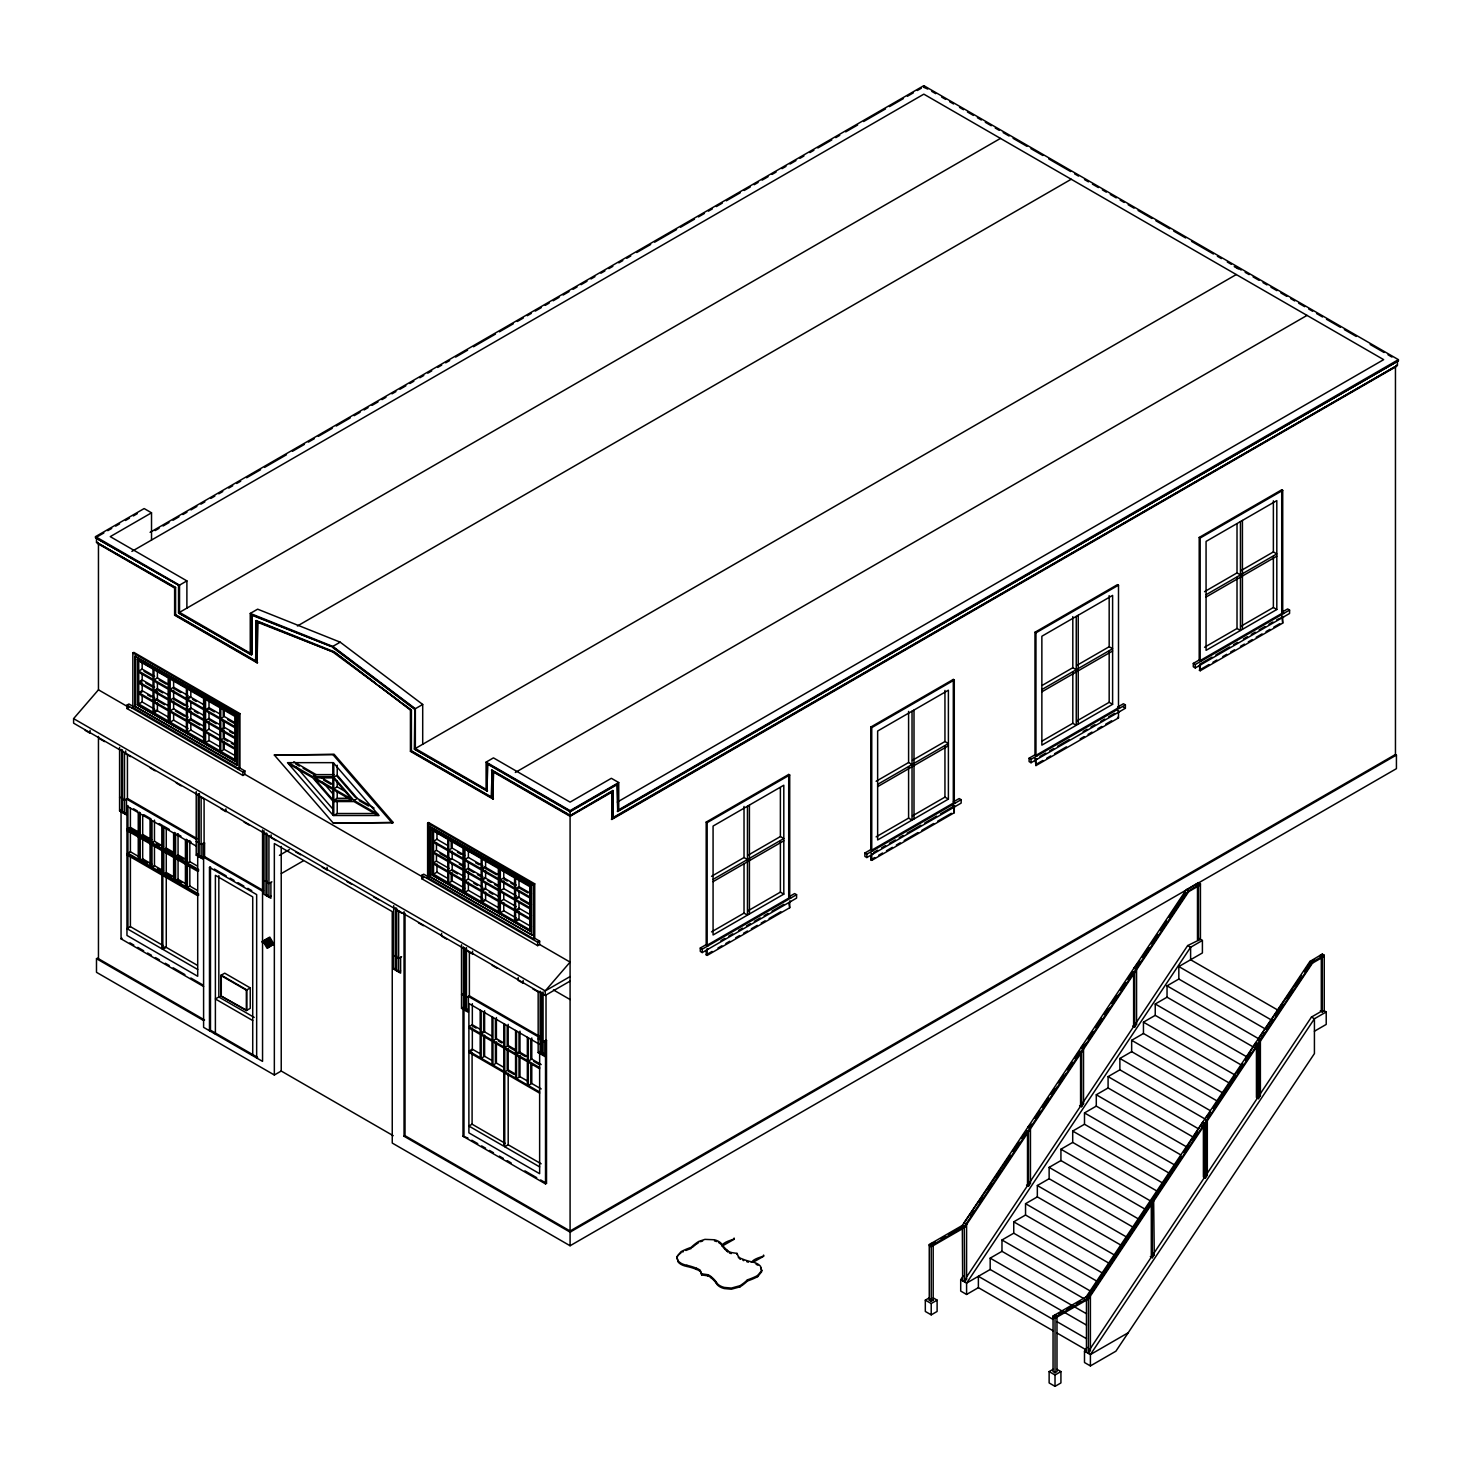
<?xml version="1.0" encoding="UTF-8"?>
<svg xmlns="http://www.w3.org/2000/svg" width="1472" height="1472" viewBox="0 0 1472 1472"><rect width="100%" height="100%" fill="white"/><g stroke="black" fill="none" stroke-linecap="round" stroke-linejoin="round"><path stroke-width="1.5" d="M751.272 1262.185L751.769 1261.89A14.168 8.188 0 0 1 760.601 1266.417L761.742 1271.661L757.657 1276.647A57.463 33.175 0 0 1 752.818 1278.947A57.758 33.341 0 0 1 747.463 1280.971A57.758 33.341 0 0 1 739.974 1286.859L731.345 1289.214L724.206 1288.552A14.168 8.188 0 0 1 716.386 1283.455A42.78 24.693 0 0 0 711.234 1277.917A9.936 5.741 0 0 0 707.554 1275.782L701.647 1274.936L700.175 1270.41A9.936 5.741 0 0 0 696.495 1268.275A42.78 24.693 0 0 0 686.909 1265.294A14.168 8.188 0 0 1 678.077 1260.786L676.899 1258.063M676.936 1257.806L677.654 1255.984M761.742 1270.52L757.657 1275.506A57.463 33.175 0 0 1 752.818 1277.806A57.758 33.341 0 0 1 747.463 1279.83A57.758 33.341 0 0 1 739.974 1285.718L731.345 1288.074L724.206 1287.411A14.168 8.188 0 0 1 716.386 1282.314A42.78 24.693 0 0 0 711.234 1276.776A9.936 5.741 0 0 0 707.554 1274.66L701.647 1273.814L700.175 1270.41M721.814 1245.018L722.034 1245.79M1010.105 1155.244L964.013 1222.901L966.589 1224.557L966.589 1279.021L964.62 1281.965L964.289 1226.581L962.32 1225.44L929.255 1244.521L929.255 1300.126L931.224 1301.248L933.193 1300.126L933.193 1244.521L931.224 1243.398L931.224 1244.521L935.143 1242.258M1012.626 1151.472L1018.955 1141.996M1021.476 1138.206L1025.266 1132.52M1030.989 1123.946L1027.879 1127.147L1030.455 1128.822L1030.455 1183.286L1028.486 1186.23L1026.536 1185.089M1034.724 1118.352L1039.71 1110.882M1042.194 1107.146L1048.432 1097.799M1050.916 1094.064L1054.67 1088.452M1058.405 1082.858L1063.391 1075.388M1067.126 1069.776L1072.113 1062.306M1074.597 1058.57L1078.332 1052.958M1084.036 1044.402L1080.945 1047.622L1083.521 1049.278L1083.521 1103.742L1081.552 1106.686L1079.583 1105.546M1087.79 1038.809L1092.776 1031.338M1095.26 1027.603L1101.498 1018.256M1103.982 1014.521L1107.717 1008.909M1111.452 1003.315L1116.438 995.845M1120.192 990.233L1125.16 982.762M1127.662 979.027L1131.398 973.415M1139.696 960.995L1133.992 968.079L1136.568 969.735L1136.568 1024.199L1134.618 1027.143L1132.649 1026.021M1142.235 957.186L1148.583 947.655M1151.122 943.846L1157.47 934.334M1160.01 930.525L1166.358 921.012M1168.897 917.203L1185.42 892.437M970.655 1216.424L974.446 1210.738M979.506 1203.158L983.296 1197.49M988.356 1189.91L992.146 1184.224M997.188 1176.643L1000.978 1170.976M1006.038 1163.395L1009.829 1157.71M1014.87 1150.147L1018.661 1144.462M1023.721 1136.881L1027.511 1131.195L1028.486 1131.766L1028.486 1186.23M1029.48 1128.251L1031.964 1124.516M1038.202 1115.169L1040.686 1111.434M1044.439 1105.84L1048.174 1100.228M1053.161 1092.758L1056.896 1087.164M1061.882 1079.675L1065.618 1074.082M1070.604 1066.611L1073.088 1062.876M1076.823 1057.264L1080.577 1051.652L1081.552 1052.222L1081.552 1106.686M1082.527 1048.708L1086.281 1043.114M1091.267 1035.644L1093.751 1031.909M1097.486 1026.297L1102.473 1018.826M1106.208 1013.214L1109.943 1007.621M1114.93 1000.15L1118.683 994.538M1123.651 987.068L1126.154 983.333M1129.889 977.721L1133.624 972.127L1134.618 972.679L1134.618 1027.143M1135.593 969.183L1139.402 963.461M1144.48 955.843L1149.558 948.226M1153.367 942.522L1158.464 934.904M1162.273 929.182L1167.351 921.582M1171.16 915.86L1177.508 906.347M1182.586 898.73L1186.395 893.007M929.255 1245.662L931.224 1246.802L964.62 1227.501L1188.658 891.682L1200.434 884.874M1053.05 1330.762L978.383 1287.65L966.589 1294.458L960.701 1291.054L960.701 1279.702L963.24 1275.893M966.865 1276.555L1027.511 1185.659L1027.511 1131.195M962.67 1280.842L962.32 1225.44L1186.082 890.008L1198.484 882.593L1200.434 883.734L1200.434 939.32L1187.665 945.576L1135.593 1023.629L1136.568 1024.199M1088.434 1294.9L1090.402 1296.041L1090.402 1350.505L1088.434 1353.449L1088.434 1298.985L1086.465 1297.844L1180.967 1156.201M1183.451 1152.466L1202.771 1122.032L1204.74 1123.173L1205.347 1178.17L1203.397 1177.03L1203.397 1124.847M1210.334 1112.151L1204.74 1119.088L1207.316 1120.762L1207.316 1175.226L1205.347 1178.17M1212.836 1108.416L1234.014 1076.658M1236.517 1072.922L1242.736 1063.575M1245.238 1059.84L1255.837 1042.507L1257.806 1043.63L1258.413 1098.627L1256.444 1097.486L1256.444 1045.304M1301.598 975.347L1257.806 1039.545L1260.382 1041.219L1260.382 1095.683L1258.413 1098.627M1304.137 971.538L1310.485 962.026L1314.422 959.744M1093.199 1289.785L1099.51 1280.327M1102.05 1276.537L1108.361 1267.061M1110.882 1263.27L1117.211 1253.813M1119.732 1250.022L1126.043 1240.546M1128.582 1236.774L1134.894 1227.298M1137.414 1223.508L1143.744 1214.032M1146.265 1210.26L1151.306 1202.679L1151.306 1257.143L1089.409 1349.934M1154.526 1197.858L1157.01 1194.123M1160.764 1188.53L1165.75 1181.059M1169.486 1175.447L1173.221 1169.835M1175.705 1166.1L1181.942 1156.771M1184.426 1153.036L1189.413 1145.547M1193.166 1139.954L1198.134 1132.483M1201.888 1126.871L1204.372 1123.136L1205.347 1123.706M1207.592 1118.315L1210.076 1114.58M1213.811 1108.986L1218.798 1101.516M1222.533 1095.904L1226.286 1090.31M1228.77 1086.557L1235.008 1077.228M1237.492 1073.493L1242.478 1066.022M1246.214 1060.41L1251.2 1052.94M1254.935 1047.328L1257.438 1043.593L1258.413 1044.163M1260.676 1038.754L1264.485 1033.031M1267.024 1029.222L1273.372 1019.71M1275.911 1015.901L1283.529 1004.474M1287.338 998.77L1292.416 991.153M1296.225 985.43L1301.322 977.813M1305.13 972.109L1311.478 962.578L1324.248 955.218L1324.248 1010.804L1326.217 1011.945L1326.217 1024.42L1314.422 1031.228M1055.019 1316.005L1053.05 1317.146L1055.019 1318.268L1088.434 1298.985L1312.454 963.148L1324.248 956.34L1322.279 955.218L1320.31 956.34L1320.31 955.218L1322.279 956.34L1322.279 1011.945L1324.248 1010.804M1326.217 1011.945L1314.422 1018.753L1314.422 1053.584L1115.886 1351.204L1090.402 1365.924L1084.496 1362.52L1084.496 1351.186L1087.054 1347.358M1207.316 1175.226L1206.341 1174.656L1257.438 1098.057L1257.438 1043.593M1260.382 1095.683L1259.406 1095.113L1311.478 1017.042L1321.304 1011.374L1321.304 956.91L1322.279 957.481M1150.331 1256.573L1152.3 1257.714L1154.269 1254.751L1153.643 1199.772M570.087 981.106L545.229 995.458L73.6 723.157L73.6 718.63L98.458 689.816L98.458 543.444M678.224 1255.101L681.021 1252.819M1053.05 1316.005L1086.115 1296.924L1309.878 961.492L1312.454 962.026L1088.084 1298.046L1055.019 1317.146L1053.05 1316.005L1053.05 1371.591L1055.019 1372.732L1056.988 1371.591L1056.988 1316.005L1055.019 1314.864M95.514 537.777L179.032 585.433L95.514 537.777L95.514 536.636L144.146 508.558L151.524 512.808L151.524 540.04M97.962 536.36L103.868 532.956M107.787 530.674L111.725 528.411M115.662 526.148L119.582 523.866M125.488 520.481L129.407 518.199M133.345 515.936L137.264 513.673M96.49 537.777L96.49 542.303L175.591 587.42L175.591 614.634L174.616 615.204L257.14 662.86L257.637 621.81L257.14 662.86M97.483 542.303L97.962 543.168M151.524 512.808L110.253 536.636L186.889 580.888L186.889 608.12M150.107 532.349L923.827 85.652L1398.4 359.646L1398.4 360.787L617.743 811.495L617.265 783.969L617.743 811.495M155.112 530.601L159.086 528.301M163.061 526.001L169.041 522.56M173.015 520.26L178.995 516.801M182.97 514.501L186.944 512.219M190.937 509.919L196.898 506.46M200.891 504.16L204.866 501.878M210.827 498.419L214.82 496.119M218.794 493.819L222.769 491.538M228.749 488.078L232.723 485.778M236.698 483.478L240.69 481.197M246.652 477.738L260.581 469.697M264.574 467.397L286.47 454.756M292.431 451.315L304.373 444.415M308.347 442.115L314.327 438.674M318.302 436.374L332.23 428.334M336.223 426.034L350.152 417.993M354.126 415.693L360.106 412.252M364.081 409.952L368.055 407.652M372.048 405.352L378.01 401.911M381.984 399.611L385.977 397.311M391.938 393.852L395.931 391.57M399.906 389.27L405.867 385.811M409.86 383.511L413.834 381.23M419.814 377.77L423.789 375.47M427.763 373.17L431.738 370.889M437.718 367.43L441.692 365.13M445.685 362.83L449.659 360.548M455.621 357.089L467.562 350.189M473.542 346.748L495.438 334.107M499.413 331.807L513.342 323.766M517.334 321.466L523.296 318.026M527.27 315.726L531.263 313.426M535.238 311.126L541.199 307.685M545.192 305.385L549.166 303.085M553.141 300.785L559.121 297.344M563.095 295.044L569.075 291.603M573.05 289.303L577.024 287.003M581.017 284.703L586.978 281.262M590.971 278.962L594.946 276.662M600.907 273.222L604.9 270.922M608.874 268.622L612.849 266.322M618.829 262.862L622.803 260.581M626.778 258.281L630.77 255.981M636.732 252.522L650.661 244.481M654.654 242.181L676.55 229.54M680.524 227.258L694.453 219.199M698.427 216.918L704.407 213.458M708.382 211.158L712.374 208.858M716.349 206.577L722.31 203.118M726.303 200.818L740.232 192.777M744.206 190.477L750.186 187.036M754.161 184.736L758.135 182.436M762.128 180.136L768.09 176.695M772.064 174.395L776.057 172.095M782.018 168.654L786.011 166.354M789.986 164.054L795.947 160.614M799.94 158.314L803.914 156.014M809.894 152.573L813.869 150.273M817.843 147.973L831.772 139.932M835.765 137.632L839.739 135.332M845.701 131.873L857.642 124.991M863.622 121.532L885.518 108.91M889.493 106.61L903.422 98.55M907.414 96.269L913.376 92.81M917.35 90.51L921.343 88.21M927.783 89.074L923.827 87.345M131.873 551.393L923.827 94.153L1383.662 359.646L617.338 802.074M174.616 615.204L174.616 587.972L175.591 587.42M95.514 536.636L179.529 585.138L186.889 580.888M178.535 585.709L178.535 612.941L251.749 654.635L251.749 614.67L331.2 646.429M179.529 585.138L179.529 612.37L1000.463 138.405M132.848 652.942L238.961 714.196L238.961 768.66L132.848 707.388L132.848 652.942L133.823 652.372L239.954 713.626L239.954 768.09L244.867 770.923L244.867 774.327L421.71 876.429M134.817 656.328L237.489 715.042L237.01 765.256L134.817 706.266L134.817 656.328L235.52 713.92M206.54 698.887L236.017 715.907L235.52 761.576L137.264 704.849L137.264 659.456L204.571 697.746L204.093 743.415M138.736 671.085L152.996 679.31L152.996 669.098L138.736 660.873L138.736 671.085L142.177 669.098L154.652 676.292M179.529 612.37L250.258 653.218L250.258 613.419L257.637 609.169L340.179 642.16L422.703 704.462L422.703 744.262M251.749 654.635L251.749 614.67M138.736 681.867L152.996 690.092L152.996 680.45L138.736 672.226L138.736 681.867L142.177 679.88L154.652 687.074M156.437 698.887L152.996 700.874L138.736 692.65L138.736 683.008L142.177 681.021M256.165 620.558L255.668 661.443L256.165 620.558L333.776 651.581L375.305 682.934M153.971 679.88L168.231 688.105L168.231 677.893L153.971 669.668L153.971 679.88L157.412 677.893L168.102 684.057M138.736 692.65L142.177 690.662L154.652 697.857M156.437 710.222L152.996 712.209L138.736 703.984L138.736 693.772L142.177 691.785M168.71 677.617L168.71 722.991M244.867 774.327L242.898 775.468L126.96 708.529L126.96 705.125L128.91 703.984L133.823 706.818M153.971 690.662L168.231 698.887L168.231 689.246L153.971 681.021L153.971 690.662L157.412 688.675L168.102 694.839M153.971 691.785L168.231 700.01L168.231 709.67L153.971 701.445L153.971 691.785L157.412 689.816L162.748 692.889M126.96 708.529L128.91 707.388M131.873 707.958L132.848 707.388M134.817 706.266L237.489 764.98M137.264 704.849L236.017 761.282M138.736 703.984L142.177 701.997L154.652 709.21M189.833 696.606L186.392 698.593L186.392 688.381L170.182 679.034L170.182 689.246L173.622 687.258L188.03 695.575M153.971 701.445L157.412 699.458L168.102 705.622M297.418 625.986L1071.211 179.253M170.182 700.01L186.392 709.375L186.392 699.734L170.182 690.368L170.182 700.01L173.622 698.041L188.03 706.358M153.971 712.779L168.231 721.004L168.231 710.792L153.971 702.567L153.971 712.779L157.412 710.792L168.102 716.974M187.386 699.163L203.596 708.529L203.596 698.317L187.386 688.951L187.386 699.163L190.826 697.176L203.43 704.462M170.182 710.792L186.392 720.158L186.392 710.516L170.182 701.15L170.182 710.792L173.622 708.805L188.03 717.14M187.386 709.946L203.596 719.311L203.596 709.67L187.386 700.304L187.386 709.946L190.826 707.958L203.43 715.245M187.386 711.086L203.596 720.434L203.596 730.075L187.386 720.728L187.386 711.086L190.826 709.099M170.182 722.145L186.392 731.51L186.392 721.298L170.182 711.933L170.182 722.145L173.622 720.158L188.03 728.474M220.782 708.234L220.782 718.446L235.042 726.671L235.042 716.478L205.565 699.458L205.565 709.67L209.006 707.682L219.678 713.846M187.386 720.728L190.826 718.741L203.43 726.027M205.565 710.792L219.806 719.017L219.806 728.658L205.565 720.434L205.565 710.792L209.006 708.805L214.342 711.896M187.386 721.85L203.596 731.216L203.596 741.428L187.386 732.062L187.386 721.85L190.826 719.882L199.824 725.07M250.258 613.419L332.801 646.41L340.179 642.16M205.565 720.434L209.006 718.446L219.678 724.629M251.252 614.965L333.298 647.275L353.225 662.326M187.386 732.062L190.826 730.075L203.43 737.362M333.776 651.581L410.909 710.461M257.14 622.104L334.273 652.446L255.668 620.834M220.782 718.446L224.222 716.478L236.698 723.672M205.565 731.216L219.806 739.441L219.806 729.799L205.565 721.574L205.565 731.216L209.006 729.229L219.678 735.411M137.264 659.456L236.017 715.907M238.961 714.196L239.954 713.626M220.782 729.229L235.042 737.454L235.042 727.812L220.782 719.587L220.782 729.229L224.222 727.242L236.698 734.436M220.782 730.37L235.042 738.594L235.042 748.236L220.782 740.011L220.782 730.37L224.222 728.382M205.565 742.569L219.806 750.794L219.806 740.582L205.565 732.357L205.565 742.569L209.006 740.582L219.678 746.746M220.782 740.011L224.222 738.024L236.698 745.218M122.526 797.879L119.582 797.309M197.23 838.727L127.438 798.45L124.494 800.142L122.526 799.002M220.782 751.364L235.042 759.589L235.042 749.377L220.782 741.152L220.782 751.364L224.222 749.377L236.698 756.571M119.582 747.39L119.582 810.925L121.55 809.784M123.519 812.066L122.526 812.618L122.526 750.058M126.463 812.618L124.494 813.758L124.494 752.486M139.233 812.066L138.258 812.618L138.258 835.875L139.233 835.323L127.935 828.791L127.935 805.534M139.803 832.802L130.401 827.374L126.96 829.362L138.258 835.875M237.986 769.23L239.954 768.09M126.96 705.125L242.898 772.064L244.867 770.923M274.344 755.044L334.273 754.474L393.226 822.554L333.298 823.124L274.344 755.044L334.273 754.474M137.926 832.858L130.401 828.515L126.96 830.502L138.258 837.016L142.674 834.458L151.69 839.666M139.803 857.201L130.401 851.773L126.96 853.76L150.052 867.082L151.027 866.511L140.226 860.274L140.226 839.132M151.69 864.064L142.674 858.857L139.233 860.844L139.233 837.586L150.052 843.824L154.468 841.266L163.466 846.474M174.616 832.471L173.622 833.042L173.622 856.299L174.616 855.747L163.797 849.491L163.797 826.234L169.206 829.362M139.233 813.188L139.233 836.446L161.828 849.491L162.822 848.939L152.002 842.683L152.002 821.542M198.683 895.16L151.027 867.652L151.027 844.394L161.828 850.632L166.262 848.074L175.26 853.282M186.392 839.279L185.417 839.85L185.417 863.107L186.392 862.555L175.591 856.299L175.591 833.042M333.776 652.722L411.406 710.185L411.406 750.794L410.43 751.364L492.954 799.002L493.451 771.494L492.954 799.002M191.158 842.021L186.392 840.42L186.392 863.678L198.683 870.78M487.066 791.071L487.563 763.545L487.066 791.071L414.35 749.082L414.846 708.842L380.42 682.842M1398.4 359.646L618.737 809.784L618.737 782.552L611.358 778.302L570.087 802.13L493.451 757.878L486.091 762.128L486.091 789.36L415.343 748.512L415.343 708.713L422.703 704.462M151.027 867.652L154.468 865.665L163.466 870.872M199.18 842.131L196.218 841.561M288.512 762.662L312.671 776.609L316.112 774.622L333.997 774.622M162.822 874.46L162.822 851.202L173.622 857.44L178.057 854.882L187.054 860.09M187.054 884.488L178.057 879.281L174.616 881.268L174.616 858.01L175.591 857.44L175.591 880.698L186.392 886.935L185.417 887.506L185.417 864.248L189.833 861.69L197.377 866.051M263.525 890.634L204.571 856.594L204.571 842.978L201.13 844.394L199.18 843.254M196.218 791.642L196.218 855.177L203.099 859.151L203.099 843.254L204.571 842.978M175.26 877.68L166.262 872.473L161.828 875.03L161.828 948.778L165.269 946.79M196.218 855.177L198.186 854.036M163.797 875.03L162.822 875.601L162.822 949.348L197.708 969.478M378.083 814.366L353.924 800.418L333.776 777.179L337.217 775.192L337.217 765.219M201.13 855.747L199.18 856.87L199.18 794.291M203.099 856.87L201.13 858.01L201.13 796.738M204.571 856.594L203.596 857.164L262.55 891.186M333.776 788.79L351.716 799.149L333.776 778.449L333.776 788.79L337.217 786.821L346.196 791.991M210.478 1030.179L209.484 1030.75L209.484 867.376L210.478 866.806L210.478 1030.179L257.637 1057.411M414.35 749.082L487.563 790.777M415.343 748.512L1236.278 274.546M350.667 798.302L337.217 798.302L333.776 800.29L351.716 800.29L333.776 789.93L333.776 815.506L337.217 813.519L377.09 813.519M197.377 890.431L189.833 886.089L186.392 888.076L186.392 864.818L197.708 871.332M163.337 945.668L130.401 926.642L126.96 928.63L161.828 948.778M353.924 800.418L357.346 798.431L374.09 808.091M121.054 809.508L121.054 938.842L122.047 938.271M393.226 1135.703L281.226 1071.027L274.344 1075.002L96.49 972.311L96.49 958.695L97.483 958.143L204.571 1019.967M333.298 823.124L393.226 822.554M279.441 855.342L289.377 849.602M266.966 881.268L264.022 880.698M281.318 873.558L303.195 860.918M271.878 881.838L268.934 883.531L266.966 882.409M162.822 949.348L166.262 947.361L197.266 965.264M266.966 894.884L265.99 895.454L265.99 832.876M267.959 895.454L266.966 896.025L266.966 833.446M270.903 896.025L268.934 897.147L268.934 835.875M491.979 770.077L491.482 797.585L491.979 770.077L568.137 814.053M427.616 823.124L533.747 884.378L533.747 938.842L427.616 877.57L427.616 823.124L428.61 822.554L534.722 883.826L534.722 938.271L539.635 941.105L539.635 944.509L570.087 962.099L545.229 990.914L545.229 995.458M515.329 772.469L1307.026 315.394M429.585 826.528L532.257 885.242L429.585 826.528L429.585 876.447L532.257 935.162L429.585 876.447M432.05 875.03L530.785 931.463L432.05 875.03L432.05 829.638L462.006 846.382M433.522 841.266L447.764 849.491L447.764 839.279L433.522 831.054L433.522 841.266L436.963 839.279L447.635 845.462M267.094 943.46L268.769 942.503L269.468 943.699L267.794 944.674L269.174 947.066L271.547 945.705L268.769 940.884L267.094 941.859L266.395 940.663L268.07 939.688L267.389 938.492L272.302 945.282L273.976 944.306L269.799 937.094L265.015 939.854L269.174 945.466M270.498 941.491L273.277 944.711M269.523 942.062L271.198 941.105M450.708 858.581L447.764 860.274L447.764 850.632L433.522 842.407L433.522 852.049L436.466 850.356L448.923 857.55M220.782 975.439L224.719 973.176L250.258 987.914L250.258 1008.338L246.339 1010.602L220.782 995.863L220.782 975.439L246.339 990.178L250.258 987.914M448.739 850.062L462.999 858.286L462.999 848.074L448.739 839.85L448.739 850.062L452.18 848.074L464.655 855.269M433.522 862.831L447.764 871.056L447.764 861.414L433.522 853.19L433.522 862.831L436.466 861.12L448.923 868.333M463.478 847.798L497.389 866.806M539.635 944.509L537.666 945.65L421.728 878.71L421.728 875.306L423.697 874.166L428.61 877.018L428.61 822.554M448.739 860.844L462.999 869.069L462.999 859.427L448.739 851.202L448.739 860.844L452.18 858.857L464.655 866.051M421.728 878.71L423.697 877.57M254.196 1017.41L218.831 996.986L215.39 998.973L252.724 1020.538M220.782 995.863L246.836 1010.326L246.836 989.902L221.278 975.145L221.278 995.569M426.641 878.14L428.61 877.018M433.522 874.166L447.764 882.39L447.764 872.197L433.522 863.954L433.522 874.166L436.963 872.197L447.635 878.361M484.601 866.806L481.178 868.793L481.178 858.581L464.95 849.215L464.95 859.427L468.39 857.44L482.816 865.757M448.739 871.626L462.999 879.851L462.999 870.21L448.739 861.985L448.739 871.626L452.18 869.639L464.655 876.834M484.601 877.57L481.178 879.557L481.178 869.915L464.95 860.55L464.95 870.21L468.39 868.222L482.816 876.539M486.091 762.128L570.087 810.63L618.737 782.552M570.087 811.201L617.265 783.969M617.743 784.263L570.087 811.771L487.066 763.839M448.739 882.961L462.999 891.186L462.999 880.974L448.739 872.749L448.739 882.961L452.18 880.974L464.655 888.186M612.83 790.501L613.327 818.009L612.83 790.501L570.584 815.451M570.087 815.746L613.327 790.777M611.855 792.194L611.855 819.426L611.855 792.194L570.087 816.316L492.954 771.77M482.154 869.345L498.364 878.71L498.364 868.498L482.154 859.133L482.154 869.345L485.594 867.358L500.002 875.693M484.601 888.352L481.178 890.339L481.178 880.698L464.95 871.332L464.95 880.974L468.39 879.005L482.816 887.322M498.861 868.222L530.785 886.089L432.05 829.638M214.397 1033.583L215.39 1033.013L215.39 875.306L252.724 896.871L252.724 1054.578L251.749 1055.148M482.154 880.127L498.364 889.493L498.364 879.851L482.154 870.486L482.154 880.127L485.594 878.14L500.002 886.457M463.478 893.173L463.974 847.504M484.601 899.705L481.178 901.692L481.178 891.48L464.95 882.114L464.95 892.326L468.39 890.339L482.816 898.656M617.265 811.201L1398.4 360.787M500.333 879.851L514.574 888.076L514.574 877.864L500.333 869.639L500.333 879.851L503.774 877.864L516.23 885.058M482.154 890.91L498.364 900.275L498.364 890.634L482.154 881.268L482.154 890.91L485.594 888.922L500.002 897.239M612.83 817.733L1397.425 365.314L1397.425 360.787M611.358 819.15L1397.425 365.314M611.855 819.426L1396.431 366.454L1396.431 365.314M518.015 896.871L514.574 898.858L514.574 889.198L500.333 880.974L500.333 890.634L503.774 888.646L516.23 895.841M482.154 902.262L498.364 911.61L498.364 901.398L482.154 892.05L482.154 902.262L485.594 900.275L500.002 908.592M396.667 956.156L393.723 955.586M515.568 888.646L529.81 896.871L529.81 886.659L515.568 878.434L515.568 888.646L519.009 886.659L531.466 893.854M515.568 889.769L529.81 897.994L529.81 907.635L515.568 899.41L515.568 889.769L519.009 887.782L527.896 892.934M401.58 956.708L398.636 958.419L396.667 957.278M500.333 901.398L514.574 909.622L514.574 899.981L500.333 891.756L500.333 901.398L503.774 899.41L516.23 906.623M533.747 884.378L534.722 883.826M393.723 905.666L393.723 969.202L395.692 968.061M515.568 899.41L519.009 897.423L531.466 904.636M396.667 969.754L395.692 970.324L395.692 907.746M498.861 913.597L499.339 867.928M518.015 918.988L514.574 920.975L514.574 910.763L500.333 902.538L500.333 912.75L503.774 910.763L516.23 917.958M400.605 970.894L398.636 972.035L398.636 910.763M515.568 910.193L529.81 918.418L529.81 908.776L515.568 900.551L515.568 910.193L519.009 908.206L531.466 915.4M515.568 911.334L529.81 919.558L529.81 929.77L515.568 921.546L515.568 911.334L519.009 909.346M515.568 921.546L519.009 919.558L531.466 926.753M788.716 774.438L788.716 896.963L794.622 893.559L796.591 894.7L796.591 898.104L702.254 952.568L700.286 951.427L700.286 948.023L706.192 944.619L706.192 822.094L788.716 774.438L789.71 775.008L789.71 897.534L707.167 945.19L707.167 822.664L789.71 775.008M953.304 679.42L953.304 801.946L959.192 798.542L961.161 799.682L961.161 803.086L866.842 857.55L864.874 856.41L864.874 853.006L870.762 849.602L870.762 727.076L953.304 679.42L954.279 679.99L954.279 802.516L871.755 850.172L871.755 727.628L954.279 679.99M1119.474 708.271L1117.524 707.149L1123.412 703.745L1125.381 704.867L1125.381 708.271L1031.044 762.735L1029.094 761.594L1029.094 758.209L1034.982 754.805L1034.982 632.261L1117.524 584.605L1118.499 585.175L1118.499 707.719L1035.957 755.357L1035.957 632.831L1118.499 585.175M1281.726 489.808L1281.726 612.334L1287.632 608.93L1289.582 610.07L1289.582 613.474L1195.264 667.938L1193.295 666.798L1193.295 663.394L1199.202 659.99L1199.202 537.446L1281.726 489.808L1282.719 490.378L1282.719 612.904L1200.177 660.56L1200.177 538.016L1282.719 490.378M532.754 939.412L534.722 938.271M421.728 875.306L537.666 942.246L539.635 941.105M463.478 993.582L461.527 994.722L464.471 995.293L466.44 997.556L469.384 995.863L539.175 1036.141M461.527 944.803L461.527 1008.338L463.478 1007.198M465.446 1008.338L463.478 1009.479L463.478 946.901M465.446 948.391L465.446 1009.479L464.471 1010.031L464.471 947.821M711.546 876.3L744.022 857.55L747.463 859.538M747.886 855.306L780.381 836.556L783.803 838.543L713.074 879.391M876.116 781.282L908.592 762.533L912.033 764.502M912.474 760.288L944.95 741.538L948.391 743.526L877.643 784.374M1042.25 685.363L1072.812 667.718L1076.253 669.705M1076.694 665.473L1109.17 646.723L1112.611 648.71L1041.863 689.558M1204.538 591.67L1237.014 572.902L1240.454 574.89M1240.896 570.676L1273.372 551.926L1276.813 553.914L1206.065 594.743M713.074 881.654L783.803 840.806M877.643 786.637L948.391 745.789M1041.863 691.822L1112.611 650.974M1206.065 597.025L1276.813 556.177M479.854 1029.13L472.328 1024.788L468.887 1026.775L480.185 1033.307L483.626 1031.32L483.626 1012.276M570.087 976.562L545.229 990.914L73.6 718.63M481.178 1010.602L481.178 1033.859L484.601 1031.872L491.814 1036.049M479.854 1053.529L472.328 1049.186L468.887 1051.174L480.185 1057.687L480.185 1034.43L468.887 1027.916M472.089 1050.456L468.887 1052.296L539.635 1093.144M492.954 1017.41L492.954 1040.667L496.395 1038.68L503.608 1042.838M481.178 1058.258L491.979 1064.495L491.979 1041.238L481.178 1035L481.178 1058.258L484.601 1056.27L491.814 1060.429M515.402 1049.646L508.19 1045.488L504.749 1047.475L504.749 1024.218M711.546 931.886L744.022 913.137L747.463 915.124L747.463 806.196M747.886 910.892L780.381 892.142L783.803 894.13L783.803 785.22L713.074 826.068L713.074 934.978L783.803 894.13M876.116 836.869L908.592 818.119L912.033 820.106L912.033 711.178M912.474 815.874L944.95 797.125L948.391 799.112L948.391 690.202L877.643 731.032L877.643 839.96L948.391 799.112M1042.25 740.968L1072.812 723.304L1076.253 725.291L1076.253 616.382M1076.694 721.078L1109.17 702.328L1112.611 704.315L1112.611 595.387L1041.863 636.235L1041.863 745.145L1112.611 704.315M1204.538 647.257L1237.014 628.507L1240.454 630.494L1240.454 521.566M1240.896 626.262L1273.372 607.513L1276.813 609.5L1276.813 500.59L1206.065 541.42L1206.065 650.348L1276.813 609.5M492.954 1065.066L503.774 1071.303L503.774 1048.046L492.954 1041.808L492.954 1065.066L496.395 1063.078L503.608 1067.237M492.954 1040.667L515.568 1053.713L519.009 1051.744L519.009 1032.7M516.543 1031.026L516.543 1054.283L519.984 1052.296L527.197 1056.454M700.286 948.023L702.254 949.164L796.591 894.7M864.874 853.006L866.842 854.146L961.161 799.682M1029.094 758.209L1031.044 759.331L1125.381 704.867M1193.295 663.394L1195.264 664.534L1289.582 610.07M462.999 1009.185L462.999 1136.255L545.523 1183.911L546.517 1183.341L546.517 1040.391L543.076 1041.808L541.107 1040.667L542.082 1040.097L538.163 1038.974L540.132 1037.834L468.39 996.434L468.39 1012.313L461.527 1008.338M538.163 991.318L538.163 1052.59L545.045 1056.565L545.045 1040.667L546.517 1040.391M720.93 940.645L724.85 938.382M728.787 936.118L732.725 933.837M738.613 930.433L742.55 928.17M746.47 925.906L750.407 923.625M754.326 921.362L760.233 917.958M764.152 915.694L768.09 913.431M772.027 911.15L783.803 904.342M873.724 852.435L877.643 850.172M881.581 847.909L885.5 845.627M889.438 843.364L895.326 839.96M899.263 837.697L903.201 835.415M907.12 833.152L920.883 825.203M924.802 822.94L936.597 816.132M940.534 813.869L954.279 805.92L955.273 806.49M1039.894 756.498L1045.782 753.094M1049.72 750.83L1053.658 748.549M1057.577 746.286L1069.371 739.478M1083.134 731.529L1087.054 729.266M1090.991 727.002L1094.91 724.739M1100.817 721.335L1104.736 719.054M1108.674 716.79L1114.562 713.386M1199.202 665.657L1200.177 670.772L1200.177 663.964L1211.971 657.156M1215.89 654.893L1229.654 646.944M1233.591 644.681L1237.51 642.399M1243.417 638.995L1247.336 636.732M1251.274 634.469L1255.193 632.187M1259.13 629.924L1265.018 626.52M1268.956 624.257L1272.894 621.975M1276.813 619.712L1283.694 616.878M706.192 950.415L706.192 954.831L712.08 951.427M717.986 948.023L721.906 945.76M725.843 943.497L729.762 941.215M735.669 937.811L739.588 935.548M743.526 933.285L747.463 931.003M751.382 928.74L757.289 925.336M761.208 923.073L765.146 920.791M769.065 918.528L780.859 911.72M870.762 855.269L870.762 859.814L874.699 857.55M878.637 855.269L882.556 853.006M886.494 850.742L892.382 847.338M896.319 845.057L900.238 842.794M904.176 840.53L917.939 832.582M921.858 830.318L933.653 823.51M937.59 821.247L951.335 813.298M1036.95 763.876L1042.838 760.472M1046.776 758.209L1050.695 755.927M1054.633 753.664L1066.427 746.856M1080.172 738.907L1084.11 736.644M1088.047 734.381L1091.966 732.099M1097.873 728.695L1101.792 726.432M1105.73 724.169L1111.618 720.765M1199.202 670.202L1209.027 664.534M1212.946 662.253L1216.884 659.99M1222.772 656.586L1226.71 654.322M1230.629 652.041L1234.566 649.778M1240.454 646.374L1244.392 644.11M1248.33 641.829L1252.249 639.566M1256.186 637.302L1262.074 633.898M1266.012 631.617L1269.931 629.354M1273.869 627.09L1279.757 623.686M504.749 1071.874L515.568 1078.111L515.568 1054.854L504.749 1048.616L504.749 1071.874L508.19 1069.886L515.402 1074.045M538.163 1052.59L540.132 1051.45M706.192 954.831L707.167 955.402L789.71 907.746L789.71 900.938L790.685 901.508M870.762 859.814L871.755 860.384L954.279 812.728L954.279 805.92M1034.982 758.209L1035.957 765.569L1118.499 717.931L1118.499 711.123M1200.177 670.772L1282.719 623.116L1282.719 616.308M542.082 1052.59L540.132 1053.713L540.132 991.153M528.338 1037.834L528.338 1061.091L531.778 1059.104L541.181 1064.55M542.082 992.643L542.082 1053.713L541.107 1054.283L541.107 992.073M404.046 911.683L404.046 1136.255L405.021 1135.703L571.081 1231.567M516.543 1078.682L527.344 1084.919L527.344 1061.662L516.543 1055.424L516.543 1078.682L519.984 1076.694L527.197 1080.853M539.635 1068.746L528.338 1062.232L528.338 1085.49L531.778 1083.502L541.181 1088.93M505.025 1143.229L472.089 1124.203L468.887 1126.043L503.774 1146.191L503.774 1072.444M462.999 1136.255L467.912 1137.966M504.749 1073.014L504.749 1146.762L508.19 1144.774L541.144 1163.782M274.344 1075.002L274.344 843.548L392.251 911.61L392.251 1143.063L570.087 1245.754L1396.431 768.66L1396.431 755.044L1395.456 754.474L570.087 1230.997L570.087 810.63M404.046 1136.255L570.087 1232.138L1396.431 755.044M1200.434 883.734L1188.033 891.149L964.289 1226.581L931.224 1245.662L929.255 1244.521M1267.263 1030.087L1178.833 979.046L1178.833 966.552L1202.403 952.936L1202.403 940.461L1190.609 947.269L966.589 1283.106L966.589 1294.458M1253.5 1047.107L1167.038 997.188L1167.038 985.854L1178.833 979.046M734.086 1238.062C736.092 1239.59 726.082 1240.307 722.292 1244.87L722.292 1246.011A42.78 24.693 0 0 0 724.555 1248.863M722.292 1246.011L734.215 1239.24M1241.706 1065.268L1155.244 1015.349L1155.244 1003.996L1167.038 997.188M1229.93 1083.41L1143.45 1033.491L1143.45 1022.157L1155.244 1015.349M1218.135 1101.571L1131.655 1051.652L1131.655 1040.299L1143.45 1033.491M700.175 1271.532A9.936 5.741 0 0 0 696.495 1269.416A42.78 24.693 0 0 0 686.909 1266.435A14.168 8.188 0 0 1 678.077 1261.909L676.936 1256.665L681.021 1251.678A57.721 33.322 0 0 1 691.196 1247.354A57.758 33.341 0 0 1 694.674 1244.3A57.463 33.175 0 0 1 698.703 1241.466L704.941 1239.369L714.472 1239.774A14.168 8.188 0 0 1 722.292 1244.87A42.78 24.693 0 0 0 727.444 1250.409A9.936 5.741 0 0 0 731.124 1252.525L737.03 1253.39L738.502 1256.794A9.936 5.741 0 0 0 742.182 1258.91A42.78 24.693 0 0 0 751.769 1261.89C755.43 1257.327 765.661 1256.61 763.563 1255.082M753.738 1261.89L763.692 1256.26M1206.341 1119.732L1119.879 1069.813L1119.879 1058.46L1131.655 1051.652M1192.578 1136.752L1108.085 1087.955L1108.085 1076.621L1119.879 1069.813M1324.248 955.218L1322.279 954.077L1309.878 961.492L1312.454 963.148L1312.454 962.026M1180.783 1154.894L1096.29 1106.116L1096.29 1094.763L1108.085 1087.955M1169.007 1173.055L1084.496 1124.258L1084.496 1112.924L1096.29 1106.116M1157.213 1191.198L1072.702 1142.419L1072.702 1131.066L1084.496 1124.258M1145.418 1209.358L1060.926 1160.562L1060.926 1149.227L1072.702 1142.419M1133.624 1227.501L1049.131 1178.722L1049.131 1167.37L1060.926 1160.562M941.05 1238.854L944.969 1236.59M948.906 1234.309L960.701 1227.501M1121.83 1245.662L1037.337 1196.883L1037.337 1185.53L1049.131 1178.722M1110.054 1263.822L1025.542 1215.026L1025.542 1203.691L1037.337 1196.883M1098.259 1281.965L1013.748 1233.186L1013.748 1221.834L1025.542 1215.026M1084.496 1298.985L1001.972 1251.329L1001.972 1239.994L1013.748 1233.186M1086.465 1325.076L990.178 1269.49L990.178 1258.137L1001.972 1251.329M933.193 1297.862L937.112 1300.126L937.112 1311.46L931.224 1314.864L925.318 1311.46L925.318 1300.126L929.255 1297.862M929.255 1300.126L931.224 1298.985L933.193 1300.126M925.318 1300.126L931.224 1303.53L937.112 1300.126M990.178 1269.49L966.589 1283.106L960.701 1279.702M1058.957 1313.742L1062.876 1311.46M1066.814 1309.197L1072.702 1305.793M1076.639 1303.53L1080.577 1301.248M1056.988 1369.328L1060.926 1371.591L1060.926 1382.944L1055.019 1386.348L1049.131 1382.944L1049.131 1371.591L1053.05 1369.328M1049.131 1371.591L1055.019 1374.995L1060.926 1371.591M1128.196 1332.749L1090.402 1354.59L1084.496 1351.186M700.562 1241.706L702.659 1240.988M312.671 776.609L332.801 776.609L332.801 762.662M333.776 801.559L353.924 801.559L378.083 815.506M931.758 91.374L935.714 93.656M941.675 97.097L945.631 99.378M949.606 101.678L953.58 103.96M959.523 107.401L963.498 109.682M967.454 111.982L973.415 115.423M977.371 117.705L981.346 120.005M985.32 122.286L991.263 125.727M995.238 128.009L999.194 130.309M1003.168 132.59L1009.111 136.031M1013.086 138.313L1026.959 146.335M1030.934 148.635L1042.838 155.498M1048.782 158.939L1070.604 171.525M1074.578 173.825L1078.534 176.106M1084.496 179.547L1088.452 181.847M1092.426 184.129L1098.388 187.57M1102.344 189.851L1106.318 192.151M1110.274 194.433L1116.236 197.874M1120.192 200.155L1124.166 202.455M1128.141 204.737L1134.084 208.178M1138.058 210.478L1151.932 218.482M1155.906 220.782L1169.798 228.804M1173.754 231.086L1185.659 237.949M1191.602 241.39L1213.425 253.994M1217.399 256.275L1221.374 258.575M1227.317 262.016L1231.291 264.298M1235.247 266.598L1241.209 270.02M1245.165 272.32L1249.139 274.602M1253.095 276.902L1259.057 280.324M1263.013 282.624L1266.987 284.906M1270.962 287.206L1276.905 290.646M1280.879 292.928L1286.822 296.369M1290.797 298.65L1294.753 300.95M1298.727 303.232L1304.67 306.673M1308.645 308.954L1312.619 311.254M1316.575 313.536L1322.537 316.977M1326.493 319.277L1340.385 327.281M1344.359 329.581L1356.246 336.444M1370.138 344.466L1384.03 352.489M1387.986 354.77L1391.96 357.07M1234.254 266.579L1238.228 268.879M1199.202 537.446L1200.177 538.016M1281.726 612.334L1283.694 613.474M1282.719 623.116L1281.726 615.738M1199.202 659.99L1201.152 661.13M1200.177 663.964L1201.152 664.534M1034.982 632.261L1035.957 632.831M1123.412 707.149L1125.381 708.271M1117.524 710.553L1119.474 711.675M1117.524 717.361L1118.499 717.931M1034.982 754.805L1036.95 755.927M1036.95 759.331L1035.957 758.761L1035.957 765.569M1198.484 885.997L1196.515 883.734L1198.484 884.874L1198.484 940.461M1187.665 891.112L1188.658 891.682L1188.658 890.542L1186.69 889.401L1188.658 891.682M1311.478 962.578L1312.454 963.148M870.762 727.076L871.755 727.628M1198.484 938.198L1202.403 940.461M1320.31 1010.804L1322.279 1011.945M953.304 801.946L955.273 803.086M1187.665 945.576L1190.609 947.269L1190.609 959.744L1279.058 1010.804M1311.478 1017.042L1314.422 1018.753L1090.402 1354.59L1090.402 1365.924M954.279 812.728L953.304 805.35M1178.833 966.552L1273.151 1021.016M1167.038 985.854L1259.406 1039.177M1155.244 1003.996L1247.612 1057.319M870.762 849.602L872.73 850.742M870.762 853.006L872.73 854.146M1143.45 1022.157L1235.818 1075.48M1131.655 1040.299L1222.054 1092.5M1119.879 1058.46L1210.26 1110.642M706.192 822.094L707.167 822.664M1108.085 1076.621L1198.484 1128.803M788.716 896.963L790.685 898.104M789.71 907.746L788.716 902.649M1096.29 1094.763L1186.69 1146.946M1083.521 1103.742L1082.527 1103.172L1133.624 1026.573L1133.624 972.127M487.563 763.545L570.584 811.495M96.49 542.303L175.094 587.696L175.094 614.928L257.637 662.584M491.482 770.353L570.584 816.022M1084.496 1112.924L1174.895 1165.106M97.483 543.444L174.616 587.972M178.535 612.941L251.252 654.911M1072.702 1131.066L1163.101 1183.267M175.591 614.634L256.165 661.149M411.406 750.794L491.979 797.309M493.451 798.726L410.909 751.07L410.909 710.314M1154.269 1200.306L1152.3 1199.165M1060.926 1149.227L1151.306 1201.41M706.192 944.619L708.161 945.76M708.161 949.164L707.167 948.594L707.167 955.402M1049.131 1167.37L1139.53 1219.57M1037.337 1185.53L1127.736 1237.713M143.962 671.269L152.867 676.402M159.197 680.064L166.318 684.167M173.622 688.381L180.835 692.558M192.63 699.347L196.218 701.445M227.792 719.661L234.913 723.764M457.534 852.306L461.086 854.349M475.603 862.739L479.21 864.818M485.594 868.498L496.395 874.736M503.774 878.986L507.325 881.047M510.894 883.108L514.464 885.169M1030.455 1183.286L1029.48 1182.715L1080.577 1106.116L1080.577 1051.652M1154.269 1254.751L1153.275 1254.199L1204.372 1177.6L1204.372 1123.136M170.182 689.246L186.392 698.593M205.565 709.67L219.806 717.894L219.806 707.682M464.95 859.427L481.178 868.793M293.811 761.742L316.112 774.622M320.105 776.922L332.654 784.171M295.67 763.95L299.386 766.102M303.103 768.237L314.254 774.677M323.693 780.123L330.869 784.282M359.205 800.639L368.515 806.012M288.512 763.784L312.671 777.75L332.801 800.989M145.746 683.063L152.867 687.185M173.622 699.163L184.442 705.401M194.433 711.178L198.021 713.258M209.006 719.587L216.126 723.709M229.577 731.474L233.128 733.516M459.301 864.101L462.87 866.162M468.39 869.345L473.8 872.473M477.406 874.552L481.013 876.631M487.398 880.311L491.004 882.39M494.592 884.488L498.198 886.567M520.775 899.594L529.681 904.728M440.018 853.539L447.157 857.642M433.522 852.049L447.764 860.274M464.95 870.21L481.178 879.557M500.333 890.634L514.574 898.858M138.736 683.008L152.996 691.233L152.996 700.874M147.531 694.876L151.082 696.937M157.412 700.58L164.533 704.702M175.426 710.994L184.442 716.183M224.222 739.165L227.792 741.226M231.343 743.268L234.913 745.329M452.18 870.762L457.534 873.853M473.8 883.255L477.406 885.334M489.201 892.142L492.789 894.222M1025.542 1203.691L1115.942 1255.874M464.95 880.974L481.178 890.339M138.736 693.772L152.996 701.997L152.996 712.209M464.95 892.326L481.178 901.692M500.333 912.75L514.574 920.975M98.458 689.816L127.015 706.302M1013.748 1221.834L1104.147 1274.034M1001.972 1239.994L1092.353 1292.177M965.614 1224.005L966.589 1224.557M553.435 989.92L570.087 999.543M962.67 1226.378L964.62 1227.501M85.137 730.388L90.05 733.24L90.05 730.388M99.636 738.76L104.549 741.594M130.585 756.626L125.672 753.793L125.672 750.959M150.236 767.979L155.149 770.813M176.272 783.012L181.185 785.846M204.277 799.186L199.364 796.352L199.364 793.5M220.984 808.827L225.897 811.661L225.897 808.827M244.076 822.149L248.989 824.982M276.018 840.586L271.106 837.752L271.106 834.918M295.67 851.938L300.582 854.772M322.184 867.247L327.097 870.099L327.097 867.247M346.748 881.434L351.661 884.267M373.778 897.037L378.69 899.87M396.87 910.358L401.782 913.21M418.49 922.852L423.402 925.686M446.494 939.007L441.582 936.174L441.582 933.34M467.618 951.206L472.53 954.04L472.53 951.206M492.182 965.393L497.094 968.226M532.698 988.798L537.611 991.631M990.178 1258.137L1086.465 1313.742M1053.05 1319.409L978.383 1276.298L978.383 1287.65M1056.988 1321.672L1086.465 1338.692M965.614 1278.45L966.589 1279.021M1056.988 1333.025L1086.465 1350.045M196.254 839.298L126.463 799.002L126.463 814.899L119.582 810.925M133.584 808.79L137.356 810.962M143.814 814.697L151.027 818.874L150.052 819.426L150.052 842.683L151.027 842.131L140.226 835.875L140.226 812.618M159.215 823.584L162.822 825.682L161.828 826.234L161.828 849.491M177.394 834.09L181.001 836.17M195.813 845.866L126.96 806.104L126.96 935.438L197.708 976.286L197.708 853.76M539.635 1044.366L468.887 1003.518L468.887 1132.851L539.635 1173.699L539.635 1053.216M466.44 1008.909L468.39 1010.031L466.44 1011.172L466.44 947.637M543.076 1053.161L545.045 1054.283L543.076 1055.424L543.076 991.889M200.155 856.299L198.186 856.299L198.186 793.721M464.471 1008.909L465.446 1009.479M541.107 1053.161L542.082 1053.713M393.723 969.202L400.605 973.158L400.605 957.278M214.397 869.069L226.191 875.877M230.129 878.14L234.048 880.422M237.986 882.685L243.874 886.089M247.811 888.352L251.749 890.634M209.484 867.376L256.662 894.59L256.662 1057.982M142.674 835.599L149.886 839.758M156.271 843.456L159.878 845.535M166.262 849.215L173.457 853.374M178.057 856.023L183.448 859.151M472.328 1025.929L476.1 1028.1M498.198 1040.87L501.805 1042.949M508.19 1046.629L515.402 1050.787M519.984 1053.437L525.394 1056.565M533.655 1061.33L539.304 1064.587M198.683 869.639L187.386 863.107L187.386 839.85M173.622 856.299L162.822 850.062L162.822 826.804M185.417 863.107L174.616 856.87L174.616 833.612M481.178 1033.859L491.979 1040.097L491.979 1016.839M516.543 1054.283L527.344 1060.521L527.344 1037.263M528.338 1061.091L539.635 1067.623M174.616 858.01L185.417 864.248M142.011 859.611L147.826 862.978M157.522 868.572L161.405 870.798M166.262 873.614L172.077 876.962M177.891 880.33L181.755 882.556M508.19 1071.027L514.004 1074.376M198.683 894.038L187.386 887.506L187.386 864.248M528.338 1085.49L539.635 1092.003M197.708 895.73L126.96 854.882L127.935 854.33L127.935 928.078M504.749 1146.762L539.635 1166.891M129.904 942.816L133.823 945.079M137.761 947.361L143.649 950.765M147.586 953.028L151.524 955.291M155.443 957.573L159.381 959.836M165.269 963.24L169.206 965.503M173.144 967.785L184.92 974.593M190.826 977.997L202.621 984.805M471.831 1140.23L477.738 1143.634M481.657 1145.897L485.594 1148.178M489.514 1150.442L493.451 1152.705M499.339 1156.109L503.277 1158.39M507.214 1160.654L511.134 1162.917M524.897 1170.866L536.691 1177.674M540.61 1179.937L546.517 1183.341M121.054 938.842L203.596 986.498M96.49 958.695L203.596 1020.538M332.801 646.41L415.343 708.713M356.85 665.068L376.795 680.119M332.801 647.551L414.35 709.136M378.911 685.658L398.765 700.654M402.39 703.377L411.406 710.185M1134.618 972.679L1132.649 971.557M1081.552 1052.222L1079.583 1051.1M1150.331 1202.109L1152.3 1203.25L1152.3 1257.714M1028.486 1131.766L1026.536 1130.625M333.298 755.044L392.251 823.124M337.217 775.192L357.346 798.431M337.217 776.462L355.157 797.162M322.791 782.202L333.261 794.273M332.801 799.719L314.861 779.019L332.801 789.36L332.801 814.936M296.369 766.912L333.298 809.545M760.601 1267.539L761.778 1270.262M269.799 938.694L270.498 939.89M268.824 937.646L272.982 944.877M268.824 939.265L269.523 940.461M267.389 940.093L268.07 941.289M266.395 939.044L267.094 940.258M267.794 941.454L270.572 946.275M267.205 946.202L264.61 941.694L262.586 942.853L261.887 941.657L264.61 940.093L268.769 947.306L267.094 948.281L262.881 941.086M263.617 940.663L267.794 947.876M1088.434 1298.985L1086.115 1296.924L1086.465 1297.844M1395.456 366.454L1395.456 754.474M1322.279 954.077L1322.279 955.218M1273.372 500.811L1273.372 551.926M1273.372 556.416L1273.372 607.513M1259.406 1040.649L1259.406 1095.113M1242.423 520.444L1242.423 629.354M1237.014 524.032L1237.014 572.902M1237.014 577.41L1237.014 628.507M1206.341 1120.192L1206.341 1174.656M1198.484 882.593L1198.484 883.734M1197.49 885.445L1197.49 939.89M1195.264 664.534L1195.264 667.938M1109.17 595.626L1109.17 646.723M1109.17 651.213L1109.17 702.328M1086.465 1300.126L1086.465 1352.308M1078.222 615.241L1078.222 724.169M1072.812 616.621L1072.812 667.718M1072.812 672.207L1072.812 723.304M1055.019 1317.146L1055.019 1372.732M1055.019 1374.995L1055.019 1386.348M1031.044 759.331L1031.044 762.735M944.95 690.423L944.95 741.538M944.95 746.028L944.95 797.125M931.224 1245.662L931.224 1301.248M931.224 1303.53L931.224 1314.864M923.827 85.652L923.827 86.793M914.002 710.056L914.002 818.966M908.592 711.418L908.592 762.533M908.592 767.022L908.592 818.119M871.755 853.576L871.755 860.384M866.842 854.146L866.842 857.55M780.381 787.667L780.381 836.556M780.381 841.046L780.381 892.142M757.657 1275.506L757.657 1276.647M749.414 805.074L749.414 913.983M747.463 1279.83L747.463 1280.971M744.022 806.435L744.022 857.55M744.022 864.248L744.022 913.137M739.974 1285.718L739.974 1286.859M738.502 1256.794L738.502 1257.916M737.03 1253.39L737.03 1254.512M731.124 1252.525L731.124 1253.666M727.444 1250.409L727.444 1251.531A9.936 5.741 0 0 0 727.922 1251.973M716.386 1282.314L716.386 1283.455M711.234 1276.776L711.234 1277.917M707.554 1274.66L707.554 1275.782M702.254 949.164L702.254 952.568M701.647 1273.814L701.647 1274.936M696.495 1268.275L696.495 1269.416M686.909 1265.294L686.909 1266.435M570.087 1232.138L570.087 1245.754M546.02 994.722L546.02 1040.097M545.523 1040.962L545.523 1183.911M537.666 942.246L537.666 945.65M531.778 885.518L531.778 935.438M531.778 1037.962L531.778 1059.104M531.778 1064.477L531.778 1083.502M530.785 1039.508L530.785 1058.534M530.785 1063.906L530.785 1082.932M530.306 886.365L530.306 931.758M523.13 980.426L523.13 983.259L518.218 980.426L518.218 977.592M519.984 1031.154L519.984 1052.296M519.984 1055.553L519.984 1076.694M519.009 880.532L519.009 886.659M519.009 891.646L519.009 897.423M519.009 902.428L519.009 908.206M519.009 911.389L519.009 919.558M519.009 1057.098L519.009 1076.124M515.568 1030.455L515.568 1053.713M508.19 1024.346L508.19 1045.488M508.19 1048.745L508.19 1069.886M508.19 1073.254L508.19 1144.774M507.214 1025.892L507.214 1044.936M507.214 1050.29L507.214 1069.316M503.774 869.694L503.774 877.864M503.774 880.918L503.774 888.646M503.774 893.633L503.774 899.41M503.774 902.594L503.774 910.763M503.774 1023.647L503.774 1046.905M496.395 1017.538L496.395 1038.68M496.395 1041.937L496.395 1063.078M495.42 1019.084L495.42 1038.128M495.42 1043.482L495.42 1062.508M485.594 861.23L485.594 867.358M485.594 870.43L485.594 878.14M485.594 883.145L485.594 888.922M485.594 892.106L485.594 900.275M484.601 1010.73L484.601 1031.872M484.601 1035.129L484.601 1056.27M483.626 1036.674L483.626 1055.7M480.185 1010.031L480.185 1033.307M472.328 1003.646L472.328 1024.788M472.328 1028.045L472.328 1049.186M472.089 1052.701L472.089 1124.203M469.384 952.752L469.384 995.863M468.39 849.27L468.39 857.44M468.39 862.426L468.39 868.222M468.39 871.277L468.39 879.005M468.39 882.17L468.39 890.339M463.974 1008.614L463.974 1135.703M452.18 841.947L452.18 848.074M452.18 851.147L452.18 858.857M452.18 863.843L452.18 869.639M452.18 872.804L452.18 880.974M451.205 841.377L451.205 847.504M451.205 874.294L451.205 880.422M436.963 833.152L436.963 839.279M436.963 864.027L436.963 872.197M436.466 842.628L436.466 850.356M436.466 855.342L436.466 861.12M432.529 829.362L432.529 874.736M430.082 826.234L430.082 876.153M410.43 710.59L410.43 751.364M405.021 913.413L405.021 1135.703M396.667 908.316L396.667 970.894M337.217 780.602L337.217 786.821M337.217 792.083L337.217 798.302M337.217 801.559L337.217 813.519M333.776 763.214L333.776 777.179M281.226 846.437L281.226 1071.027M270.903 882.409L270.903 898.288L264.022 894.314L264.022 830.778M262.55 829.932L262.55 1061.386L203.596 1027.346L203.596 843.548M246.339 990.178L246.339 1010.602M242.898 772.064L242.898 775.468M237.01 715.337L237.01 765.256M235.52 716.183L235.52 761.576M224.222 708.308L224.222 716.478M224.222 721.464L224.222 727.242M224.222 730.314L224.222 738.024M224.222 741.207L224.222 749.377M223.247 709.78L223.247 715.907M223.247 720.894L223.247 726.671M223.247 731.676L223.247 737.454M223.247 742.679L223.247 748.806M218.831 875.619L218.831 996.986M209.006 699.513L209.006 707.682M209.006 712.669L209.006 718.446M209.006 721.519L209.006 729.229M209.006 734.454L209.006 740.582M204.093 799.572L204.093 842.683M190.826 689.006L190.826 697.176M190.826 702.181L190.826 707.958M190.826 711.031L190.826 718.741M190.826 723.966L190.826 730.075M189.833 840.549L189.833 861.69M189.833 867.063L189.833 886.089M178.057 833.741L178.057 854.882M178.057 858.139L178.057 879.281M173.622 679.089L173.622 687.258M173.622 690.313L173.622 698.041M173.622 701.095L173.622 708.805M173.622 714.03L173.622 720.158M173.622 857.44L173.622 880.698L174.616 880.127L163.797 873.89L163.797 850.632M166.262 829.049L166.262 848.074M166.262 851.331L166.262 872.473M166.262 875.84L166.262 947.361M161.828 850.632L161.828 873.89L162.822 873.319L152.002 867.082L152.002 843.824M157.412 669.723L157.412 677.893M157.412 682.879L157.412 688.675M157.412 691.73L157.412 699.458M157.412 702.622L157.412 710.792M154.468 820.125L154.468 841.266M154.468 846.639L154.468 865.665M151.027 819.996L151.027 843.254M150.052 843.824L150.052 867.082M142.674 815.433L142.674 834.458M142.674 837.715L142.674 858.857M142.177 660.928L142.177 669.098M142.177 674.102L142.177 679.88M142.177 682.934L142.177 690.662M142.177 695.87L142.177 701.997M138.258 837.016L138.258 860.274L139.233 859.703L127.935 853.19L127.935 829.932M137.761 659.18L137.761 704.554M135.314 656.052L135.314 705.971M130.401 808.349L130.401 827.374M130.401 830.631L130.401 851.773M130.401 855.14L130.401 926.642M127.438 755.32L127.438 798.45M121.55 749.487L121.55 812.066M98.458 736.423L98.458 958.695M727.444 1251.531A42.78 24.693 0 0 1 724.997 1249.323M714.472 1240.914A14.168 8.188 0 0 1 716.588 1241.577M718.483 1242.46A14.168 8.188 0 0 1 721.372 1244.705M695.318 1244.944A57.463 33.175 0 0 0 694.71 1245.404A57.758 33.341 0 0 0 692.3 1247.446M695.962 1244.466A57.463 33.175 0 0 1 697.305 1243.509M698.004 1243.049A57.463 33.175 0 0 1 698.703 1242.607M756.093 1264.282A14.168 8.188 0 0 1 757.914 1265.221M730.388 1253.39A9.936 5.741 0 0 1 729.358 1252.911M748.42 1262.185A42.78 24.693 0 0 1 746.801 1261.706M743.691 1260.639A42.78 24.693 0 0 1 742.918 1260.345M682.603 1252.01A57.721 33.322 0 0 1 683.413 1251.605M685.897 1250.482A57.721 33.322 0 0 1 688.51 1249.452M689.393 1249.121A57.721 33.322 0 0 1 691.196 1248.495M740.416 1259.296A9.936 5.741 0 0 1 739.79 1258.946M333.298 762.662L287.518 762.662L333.298 815.506L379.058 815.506L333.298 762.662M332.801 777.878L314.861 777.878L332.801 788.238L332.801 777.878"/></g></svg>
